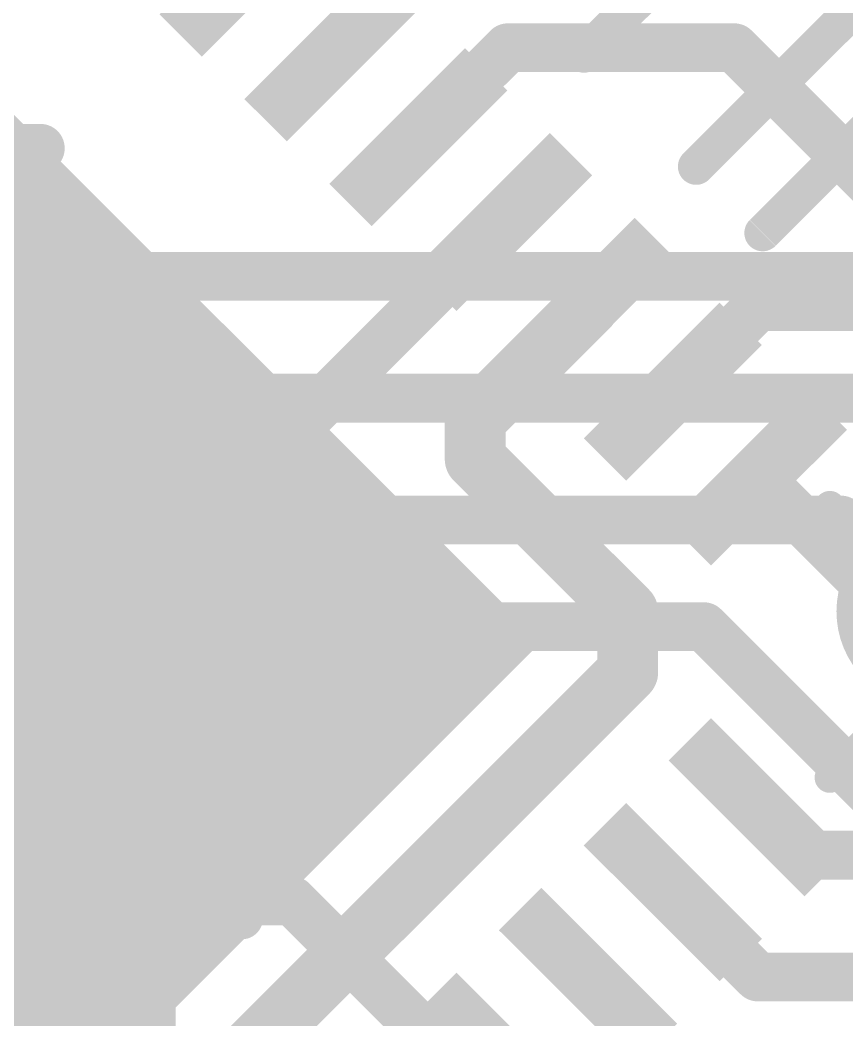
# Model space of a CAD drawing. Extents: x -0.1 to 35.7, y -0.1 to 17.9.
# Drawn here: x 20.582 to 24.028, y 7.568 to 11.736 of the extents above; entities that cross this region are included whole.
import ezdxf

# ---------------------------------------------------------------- set-up
doc = ezdxf.new("R2010")
doc.units = 0
for name, color, linetype in [('1', 12, 'CONTINUOUS'), ('16', 132, 'CONTINUOUS'), ('18', 110, 'CONTINUOUS'), ('21', 40, 'CONTINUOUS'), ('22', 6, 'CONTINUOUS')]:
    doc.layers.add(name, color=color, linetype=linetype)

# ---------------------------------------------------------------- blocks, each defined once
blk = doc.blocks.new('RECT')
blk.add_solid([(-0.5, -0.5), (0.5, -0.5), (-0.5, 0.5), (0.5, 0.5)])
blk = doc.blocks.new('ROUNDV')
at = {"const_width": 0.5}
blk.add_lwpolyline([(0, -0.25, 1), (0, 0.25, 1), (0, -0.25)], format="xyb", dxfattribs=at)

msp = doc.modelspace()

# ---------------------------------------------------------------- linework, layer by layer
at = {"layer": '1'}
for points, const_width in [([(21.8882, 11.6012), (22.3596, 12.0726)], 0.2032), ([(22.2417, 11.2476), (22.6146, 11.6205)], 0.2032), ([(22.6146, 11.6205), (23.5585, 11.6205)], 0.2032), ([(23.5585, 11.6205), (24.13, 11.049)], 0.2032), ([(22.5953, 10.8941), (20.8452, 9.144)], 0.2032), ([(22.9489, 10.5405), (22.479, 10.0707)], 0.254), ([(23.3024, 10.187), (23.6564, 10.541)], 0.2032), ([(23.6564, 10.541), (24.892, 10.541)], 0.2032), ([(22.479, 10.0707), (22.479, 9.906)], 0.254), ([(22.479, 9.906), (23.114, 9.271)], 0.254), ([(23.656, 9.8334), (24.2184, 9.271)], 0.2032), ([(23.114, 9.271), (23.114, 9.017)], 0.254), ([(20.8452, 9.144), (19.431, 9.144)], 0.2032), ([(23.114, 9.017), (19.812, 5.715)], 0.254), ([(23.656, 8.4546), (23.8555, 8.255)], 0.2032), ([(23.8555, 8.255), (25.527, 8.255)], 0.2032), ([(23.3024, 8.101), (23.6564, 7.747)], 0.2032), ([(22.9489, 7.7475), (23.3938, 7.3025)], 0.2032), ([(23.6564, 7.747), (25.273, 7.747)], 0.2032)]:
    msp.add_lwpolyline(points, dxfattribs=dict(at, const_width=const_width))
for points, const_width in [([(22.6146, 11.6713, 1), (22.6146, 11.5697)], 0.1016), ([(22.6505, 11.5846, 1), (22.5787, 11.6564)], 0.1016), ([(23.5944, 11.6564, 1), (23.5226, 11.5846)], 0.1016), ([(23.5585, 11.5697, 1), (23.5585, 11.6713)], 0.1016), ([(21.8523, 11.6371, 1), (21.9241, 11.5653)], 0.1016), ([(22.2058, 11.2836, 1), (22.2777, 11.2117)], 0.1016), ([(22.6312, 10.8582, 1), (22.5594, 10.93)], 0.1016), ([(22.9938, 10.4956, 1), (22.904, 10.5854)], 0.127), ([(23.6564, 10.5918, 1), (23.6564, 10.4902)], 0.1016), ([(23.6923, 10.5051, 1), (23.6205, 10.5769)], 0.1016), ([(23.2665, 10.2229, 1), (23.3383, 10.1511)], 0.1016), ([(22.5425, 10.0707, 1), (22.4155, 10.0707)], 0.127), ([(22.4341, 10.1156, 1), (22.5239, 10.0258)], 0.127), ([(22.5239, 9.9509, 1), (22.4341, 9.8611)], 0.127), ([(22.4155, 9.906, 1), (22.5425, 9.906)], 0.127), ([(23.6919, 9.8693, 1), (23.62, 9.7975)], 0.1016), ([(23.1775, 9.271, 1), (23.0505, 9.271)], 0.127), ([(23.0691, 9.2261, 1), (23.1589, 9.3159)], 0.127), ([(20.8093, 9.1799, 1), (20.8811, 9.1081)], 0.1016), ([(20.8452, 9.0932, 1), (20.8452, 9.1948)], 0.1016), ([(23.1589, 8.9721, 1), (23.0691, 9.0619)], 0.127), ([(23.0505, 9.017, 1), (23.1775, 9.017)], 0.127), ([(23.6919, 8.4905, 1), (23.62, 8.4186)], 0.1016), ([(23.8555, 8.3058, 1), (23.8555, 8.2042)], 0.1016), ([(23.8196, 8.2191, 1), (23.8915, 8.2909)], 0.1016), ([(23.3383, 8.1369, 1), (23.2665, 8.0651)], 0.1016), ([(22.9848, 7.7834, 1), (22.9129, 7.7115)], 0.1016), ([(23.6564, 7.7978, 1), (23.6564, 7.6962)], 0.1016), ([(23.6205, 7.7111, 1), (23.6923, 7.7829)], 0.1016)]:
    msp.add_lwpolyline(points, format="xyb", dxfattribs=dict(at, const_width=const_width))
at = {"layer": '16', "const_width": 0.2032}
for points in [[(19.05, 12.573), (20.955, 10.668)], [(18.923, 12.065), (20.828, 10.16)], [(20.701, 9.652), (18.796, 11.557)], [(18.669, 11.049), (20.5105, 9.2075)], [(20.955, 10.668), (31.242, 10.668)], [(20.828, 10.16), (28.956, 10.16)], [(20.701, 9.652), (24.003, 9.652)], [(24.003, 9.652), (24.384, 9.271)], [(20.5105, 9.2075), (23.4315, 9.2075)], [(23.4315, 9.2075), (24.13, 8.509)], [(19.4945, 8.0645), (21.717, 8.0645)], [(21.717, 8.0645), (23.241, 6.5405)]]:
    msp.add_lwpolyline(points, dxfattribs=at)
at = {"layer": '16', "const_width": 0.1016}
for points in [[(20.955, 10.7188, 1), (20.955, 10.6172)], [(20.9191, 10.6321, 1), (20.9909, 10.7039)], [(20.828, 10.2108, 1), (20.828, 10.1092)], [(20.7921, 10.1241, 1), (20.8639, 10.1959)], [(20.701, 9.7028, 1), (20.701, 9.6012)], [(24.0389, 9.6879, 1), (23.9671, 9.6161)], [(24.003, 9.6012, 1), (24.003, 9.7028)], [(20.6651, 9.6161, 1), (20.7369, 9.6879)], [(23.4674, 9.2434, 1), (23.3956, 9.1716)], [(23.4315, 9.1567, 1), (23.4315, 9.2583)], [(20.4746, 9.1716, 1), (20.5464, 9.2434)], [(21.7529, 8.1004, 1), (21.6811, 8.0286)], [(21.717, 8.0137, 1), (21.717, 8.1153)]]:
    msp.add_lwpolyline(points, format="xyb", dxfattribs=at)
at = {"layer": '21'}
for points, const_width in [([(22.9322, 11.5926), (23.6332, 12.2936)], 0.1524), ([(24.1006, 11.8263), (23.3995, 11.1252)], 0.1524), ([(23.6764, 10.8484), (24.3774, 11.5494)], 0.1524), ([(24.0269, 11.1989), (24.4943, 10.7315)], 0.1524), ([(23.9565, 9.7097), (24.5222, 9.144)], 0.127), ([(24.5222, 9.144), (23.9565, 8.5783)], 0.127)]:
    msp.add_lwpolyline(points, dxfattribs=dict(at, const_width=const_width))
for points, const_width in [([(22.9052, 11.6195, 1), (22.9591, 11.5656)], 0.0762), ([(24.0538, 11.2259, 1), (23.9999, 11.172)], 0.0762), ([(23.3726, 11.1522, 1), (23.4265, 11.0983)], 0.0762), ([(23.6494, 10.8753, 1), (23.7033, 10.8214)], 0.0762), ([(23.9789, 9.7321, 1), (23.934, 9.6872)], 0.0635), ([(23.934, 8.6008, 1), (23.9789, 8.5559)], 0.0635)]:
    msp.add_lwpolyline(points, format="xyb", dxfattribs=dict(at, const_width=const_width))
at = {"layer": '22'}
for points, const_width in [([(20.667, 11.2014), (20.2603, 11.2014)], 0.2032), ([(21.1417, 10.2625), (20.7773, 9.8982)], 0.1778), ([(21.5061, 9.8982), (21.1417, 10.2625)], 0.1778), ([(20.7773, 9.8982), (20.7773, 9.1694)], 0.1778), ([(21.5061, 9.1694), (21.5061, 9.8982)], 0.1778), ([(21.5061, 9.716), (20.7773, 9.716)], 0.1778), ([(21.5061, 7.9932), (21.1417, 8.3575)], 0.1778), ([(21.1417, 8.3575), (21.1417, 7.2644)], 0.1778)]:
    msp.add_lwpolyline(points, dxfattribs=dict(at, const_width=const_width))
for points, const_width in [([(20.667, 11.1506, 1), (20.667, 11.2522)], 0.1016), ([(21.1732, 10.294, 1), (21.1103, 10.2311)], 0.0889), ([(21.1732, 10.2311, 1), (21.1103, 10.294)], 0.0889), ([(20.8218, 9.8982, 1), (20.7329, 9.8982)], 0.0889), ([(20.7459, 9.9296, 1), (20.8088, 9.8667)], 0.0889), ([(21.5505, 9.8982, 1), (21.4616, 9.8982)], 0.0889), ([(21.4747, 9.8667, 1), (21.5375, 9.9296)], 0.0889), ([(20.7773, 9.7604, 1), (20.7773, 9.6715)], 0.0889), ([(21.5061, 9.6715, 1), (21.5061, 9.7604)], 0.0889), ([(20.7329, 9.1694, 1), (20.8218, 9.1694)], 0.0889), ([(21.4616, 9.1694, 1), (21.5505, 9.1694)], 0.0889), ([(21.1732, 8.389, 1), (21.1103, 8.3261)], 0.0889), ([(21.1862, 8.3575, 1), (21.0973, 8.3575)], 0.0889), ([(21.4747, 7.9617, 1), (21.5375, 8.0246)], 0.0889)]:
    msp.add_lwpolyline(points, format="xyb", dxfattribs=dict(at, const_width=const_width))

# ---------------------------------------------------------------- block references
at = {"layer": '1'}
for p, xscale, yscale, rotation in [((19.431, 9.144), 4.7, 4.7, 45), ((21.5346, 11.9547), 0.8, 0.25, 225), ((21.8882, 11.6012), 0.8, 0.25, 225), ((22.2417, 11.2476), 0.8, 0.25, 225), ((22.5953, 10.8941), 0.8, 0.25, 225), ((22.9489, 10.5405), 0.8, 0.25, 225), ((23.3024, 10.187), 0.8, 0.25, 225), ((23.656, 9.8334), 0.8, 0.25, 225), ((23.656, 8.4546), 0.8, 0.25, 135), ((23.3024, 8.101), 0.8, 0.25, 135), ((22.9489, 7.7475), 0.8, 0.25, 135), ((22.5953, 7.3939), 0.8, 0.25, 135)]:
    msp.add_blockref('RECT', p, dxfattribs=dict(at, xscale=xscale, yscale=yscale, rotation=rotation))
at = {"layer": '18', "xscale": 0.8001, "yscale": 0.8001}
msp.add_blockref('ROUNDV', (24.384, 9.271), dxfattribs=at)
msp.add_blockref('ROUNDV', (24.384, 9.271), dxfattribs=at)

doc.saveas('drawing.dxf')
